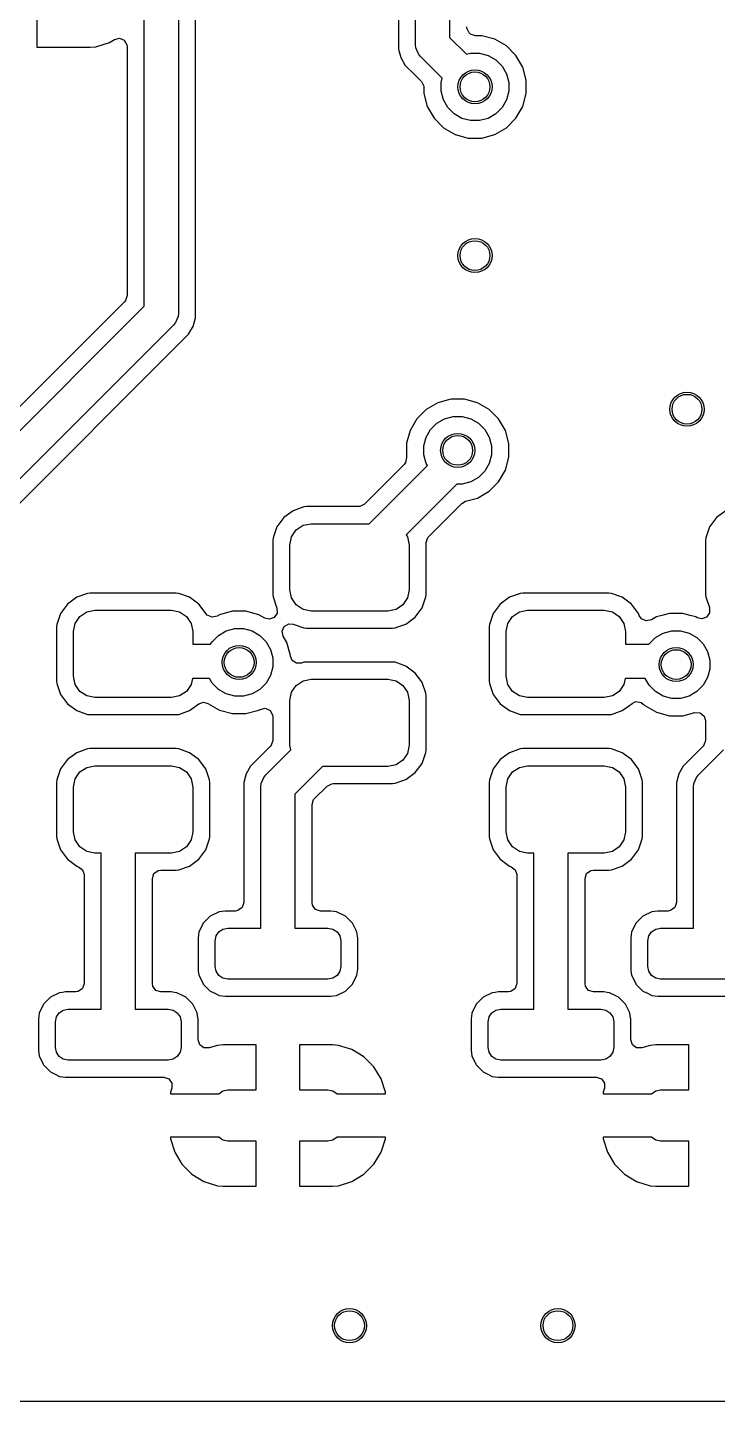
# Model space of a CAD drawing. Extents: x 3.9 to 7.48, y -4.89 to -2.91.
# Drawn here: x 5.69 to 6.009, y -4.887 to -4.252 of the extents above; entities that cross this region are included whole.
import ezdxf

# ---------------------------------------------------------------- set-up
doc = ezdxf.new("R2010")
doc.units = 0
doc.header["$MEASUREMENT"] = 0
doc.layers.add('BLACK', color=7, linetype='CONTINUOUS')

msp = doc.modelspace()

# ---------------------------------------------------------------- linework, layer by layer
at = {"layer": 'BLACK', "linetype": 'CONTINUOUS'}
for p, q in [((5.75955, -3.76272), (5.75955, -4.38412)), ((5.76744, -4.3862), (5.76744, -3.76064)), ((5.7438, -4.38086), (5.7438, -3.76598)), ((5.8692, -4.25992), (5.8692, -4.18998)), ((5.88495, -4.18998), (5.88495, -4.25666)), ((5.86131, -4.19957), (5.86131, -4.25784)), ((5.69412, -4.24033), (5.69412, -4.26119)), ((5.89289, -4.25238), (5.89284, -4.25177)), ((5.89399, -4.25453), (5.89289, -4.25238)), ((5.89419, -4.25473), (5.89399, -4.25453)), ((5.71876, -4.26119), (5.72146, -4.26095)), ((5.72146, -4.26095), (5.72766, -4.25901)), ((5.72146, -4.26095), (5.72146, -4.26095)), ((5.72766, -4.25901), (5.72999, -4.25761)), ((5.72766, -4.25901), (5.72766, -4.25901)), ((5.72999, -4.25761), (5.73234, -4.25706)), ((5.73234, -4.25706), (5.73456, -4.25799)), ((5.73456, -4.25799), (5.7358, -4.26006)), ((5.7358, -4.26006), (5.73591, -4.26094)), ((5.73591, -4.26094), (5.73591, -4.37598)), ((5.86131, -4.25784), (5.86131, -4.26199)), ((5.86935, -4.26145), (5.8692, -4.25992)), ((5.88495, -4.25666), (5.89271, -4.26442)), ((5.89466, -4.25513), (5.89419, -4.25473)), ((5.89552, -4.25541), (5.89466, -4.25513)), ((5.89634, -4.25583), (5.89552, -4.25541)), ((5.89665, -4.25578), (5.89634, -4.25583)), ((5.89695, -4.25587), (5.89665, -4.25578)), ((5.89979, -4.25587), (5.89695, -4.25587)), ((5.9058, -4.25749), (5.89979, -4.25587)), ((5.89979, -4.25587), (5.89979, -4.25587)), ((5.91119, -4.2606), (5.9058, -4.25749)), ((5.91559, -4.265), (5.91119, -4.2606)), ((5.69412, -4.26119), (5.69412, -4.26119)), ((5.69412, -4.26119), (5.71876, -4.26119)), ((5.71876, -4.26119), (5.71876, -4.26119)), ((5.86131, -4.26199), (5.8615, -4.26271)), ((5.8615, -4.26271), (5.86238, -4.266)), ((5.86238, -4.266), (5.86446, -4.2696)), ((5.87053, -4.26429), (5.86935, -4.26145)), ((5.87151, -4.26549), (5.87053, -4.26429)), ((5.88157, -4.27555), (5.87151, -4.26549)), ((5.89271, -4.26442), (5.89462, -4.2639)), ((5.89462, -4.2639), (5.89873, -4.2639)), ((5.89873, -4.2639), (5.9027, -4.26497)), ((5.9027, -4.26497), (5.90626, -4.26702)), ((5.90626, -4.26702), (5.90917, -4.26993)), ((5.91871, -4.27039), (5.91559, -4.265)), ((5.86446, -4.2696), (5.86446, -4.2696)), ((5.86446, -4.2696), (5.86856, -4.2737)), ((5.86856, -4.2737), (5.87189, -4.27703)), ((5.90917, -4.26993), (5.91122, -4.27349)), ((5.91122, -4.27349), (5.91229, -4.27746)), ((5.92032, -4.2764), (5.91871, -4.27039)), ((5.87189, -4.27703), (5.87299, -4.27918)), ((5.87299, -4.27918), (5.87303, -4.27979)), ((5.87303, -4.27979), (5.87303, -4.28263)), ((5.88106, -4.27746), (5.88157, -4.27555)), ((5.88106, -4.28157), (5.88106, -4.27746)), ((5.91229, -4.27746), (5.91229, -4.28157)), ((5.92032, -4.28263), (5.92032, -4.2764)), ((5.87303, -4.28263), (5.87464, -4.28864)), ((5.88213, -4.28554), (5.88106, -4.28157)), ((5.88418, -4.2891), (5.88213, -4.28554)), ((5.91122, -4.28554), (5.90917, -4.2891)), ((5.91229, -4.28157), (5.91122, -4.28554)), ((5.91871, -4.28864), (5.92032, -4.28263)), ((5.87464, -4.28864), (5.87776, -4.29403)), ((5.88709, -4.29201), (5.88418, -4.2891)), ((5.89065, -4.29407), (5.88709, -4.29201)), ((5.90626, -4.29201), (5.9027, -4.29407)), ((5.90917, -4.2891), (5.90626, -4.29201)), ((5.91559, -4.29403), (5.91871, -4.28864)), ((5.87776, -4.29403), (5.88216, -4.29843)), ((5.88216, -4.29843), (5.88755, -4.30155)), ((5.89462, -4.29513), (5.89065, -4.29407)), ((5.89873, -4.29513), (5.89462, -4.29513)), ((5.9027, -4.29407), (5.89873, -4.29513)), ((5.9058, -4.30155), (5.91119, -4.29843)), ((5.91119, -4.29843), (5.91559, -4.29403)), ((5.88755, -4.30155), (5.89356, -4.30316)), ((5.89356, -4.30316), (5.89356, -4.30316)), ((5.89356, -4.30316), (5.89979, -4.30316)), ((5.89979, -4.30316), (5.9058, -4.30155)), ((5.89979, -4.30316), (5.89979, -4.30316)), ((5.62297, -4.50169), (5.7438, -4.38086)), ((5.73477, -4.37873), (5.67049, -4.44301)), ((5.73516, -4.37827), (5.73477, -4.37873)), ((5.73591, -4.37598), (5.73516, -4.37827)), ((5.7594, -4.38566), (5.75822, -4.3885)), ((5.75955, -4.38412), (5.7594, -4.38566)), ((5.76637, -4.39021), (5.76744, -4.3862)), ((5.75724, -4.38969), (5.641, -4.50594)), ((5.65197, -4.50613), (5.76429, -4.3938)), ((5.75822, -4.3885), (5.75724, -4.38969)), ((5.76429, -4.3938), (5.76534, -4.39199)), ((5.76534, -4.39199), (5.76637, -4.39021)), ((5.87955, -4.42549), (5.87416, -4.4286)), ((5.88556, -4.42388), (5.87955, -4.42549)), ((5.89179, -4.42388), (5.88556, -4.42388)), ((5.8978, -4.42549), (5.89179, -4.42388)), ((5.90319, -4.4286), (5.8978, -4.42549)), ((5.87416, -4.4286), (5.86976, -4.433)), ((5.88265, -4.43297), (5.88662, -4.4319)), ((5.88662, -4.4319), (5.89073, -4.4319)), ((5.89073, -4.4319), (5.8947, -4.43297)), ((5.90759, -4.433), (5.90319, -4.4286)), ((5.86664, -4.43839), (5.86507, -4.44425)), ((5.86976, -4.433), (5.86664, -4.43839)), ((5.87413, -4.44149), (5.87618, -4.43793)), ((5.87618, -4.43793), (5.87909, -4.43502)), ((5.87909, -4.43502), (5.88265, -4.43297)), ((5.8947, -4.43297), (5.89826, -4.43502)), ((5.89826, -4.43502), (5.90117, -4.43793)), ((5.90117, -4.43793), (5.90322, -4.44149)), ((5.91071, -4.43839), (5.90759, -4.433)), ((5.91232, -4.4444), (5.91071, -4.43839)), ((5.86507, -4.44425), (5.86503, -4.4444)), ((5.86503, -4.4444), (5.86503, -4.45063)), ((5.87306, -4.44546), (5.87413, -4.44149)), ((5.90322, -4.44149), (5.90429, -4.44546)), ((5.91232, -4.45063), (5.91232, -4.4444)), ((5.86503, -4.45088), (5.86461, -4.45313)), ((5.86503, -4.45063), (5.86505, -4.45076)), ((5.86505, -4.45076), (5.86503, -4.45085)), ((5.86503, -4.45085), (5.86503, -4.45088)), ((5.86503, -4.45088), (5.86503, -4.45088)), ((5.87306, -4.44957), (5.87306, -4.44546)), ((5.87413, -4.45354), (5.87306, -4.44957)), ((5.90429, -4.44957), (5.90322, -4.45354)), ((5.90429, -4.44546), (5.90429, -4.44957)), ((5.91071, -4.45664), (5.91232, -4.45063)), ((5.86394, -4.45403), (5.84559, -4.47238)), ((5.84772, -4.48141), (5.87466, -4.45447)), ((5.86461, -4.45313), (5.86394, -4.45403)), ((5.87466, -4.45447), (5.87413, -4.45354)), ((5.90117, -4.4571), (5.89826, -4.46001)), ((5.90322, -4.45354), (5.90117, -4.4571)), ((5.90759, -4.46203), (5.91071, -4.45664)), ((5.88827, -4.46313), (5.86485, -4.48655)), ((5.89073, -4.46313), (5.88827, -4.46313)), ((5.8947, -4.46207), (5.89073, -4.46313)), ((5.89826, -4.46001), (5.8947, -4.46207)), ((5.90319, -4.46643), (5.90759, -4.46203)), ((5.89228, -4.47103), (5.8978, -4.46955)), ((5.8978, -4.46955), (5.90319, -4.46643)), ((5.81258, -4.4754), (5.80828, -4.47857)), ((5.81762, -4.47363), (5.81258, -4.4754)), ((5.81882, -4.47352), (5.81762, -4.47363)), ((5.81762, -4.47363), (5.81762, -4.47363)), ((5.84283, -4.47352), (5.81882, -4.47352)), ((5.84344, -4.47347), (5.84283, -4.47352)), ((5.84559, -4.47238), (5.84344, -4.47347)), ((5.87527, -4.4873), (5.89053, -4.47204)), ((5.89053, -4.47204), (5.89228, -4.47103)), ((6.01258, -4.4754), (6.00828, -4.47857)), ((5.8051, -4.48288), (5.80333, -4.48792)), ((5.80828, -4.47857), (5.8051, -4.48288)), ((5.80828, -4.47857), (5.80828, -4.47857)), ((5.814, -4.4843), (5.81719, -4.48216)), ((5.81719, -4.48216), (5.82096, -4.48141)), ((5.82096, -4.48141), (5.84772, -4.48141)), ((6.0051, -4.48288), (6.00333, -4.48792)), ((6.00828, -4.47857), (6.0051, -4.48288)), ((6.00828, -4.47857), (6.00828, -4.47857)), ((5.80333, -4.48792), (5.80322, -4.48912)), ((5.80322, -4.48912), (5.80322, -4.51406)), ((5.80333, -4.48792), (5.80333, -4.48792)), ((5.81112, -4.49126), (5.81187, -4.48749)), ((5.81187, -4.48749), (5.814, -4.4843)), ((5.86485, -4.48655), (5.86548, -4.48749)), ((5.86548, -4.48749), (5.86623, -4.49126)), ((5.87413, -4.49005), (5.87487, -4.48776)), ((5.87487, -4.48776), (5.87527, -4.4873)), ((6.00333, -4.48792), (6.00322, -4.48912)), ((6.00322, -4.48912), (6.00322, -4.51406)), ((6.00333, -4.48792), (6.00333, -4.48792)), ((5.81112, -4.51193), (5.81112, -4.49126)), ((5.86623, -4.49126), (5.86623, -4.51193)), ((5.87413, -4.51406), (5.87413, -4.49005)), ((5.71762, -4.51363), (5.71258, -4.5154)), ((5.71882, -4.51352), (5.71762, -4.51363)), ((5.71762, -4.51363), (5.71762, -4.51363)), ((5.75853, -4.51352), (5.71882, -4.51352)), ((5.71882, -4.51352), (5.71882, -4.51352)), ((5.75973, -4.51363), (5.75853, -4.51352)), ((5.75853, -4.51352), (5.75853, -4.51352)), ((5.76477, -4.5154), (5.75973, -4.51363)), ((5.75973, -4.51363), (5.75973, -4.51363)), ((5.80322, -4.51406), (5.80333, -4.51526)), ((5.81187, -4.51569), (5.81112, -4.51193)), ((5.86623, -4.51193), (5.86548, -4.51569)), ((5.87402, -4.51526), (5.87413, -4.51406)), ((5.87413, -4.51406), (5.87413, -4.51406)), ((5.91762, -4.51363), (5.91258, -4.5154)), ((5.91882, -4.51352), (5.91762, -4.51363)), ((5.91762, -4.51363), (5.91762, -4.51363)), ((5.95853, -4.51352), (5.91882, -4.51352)), ((5.91882, -4.51352), (5.91882, -4.51352)), ((5.95973, -4.51363), (5.95853, -4.51352)), ((5.95853, -4.51352), (5.95853, -4.51352)), ((5.96477, -4.5154), (5.95973, -4.51363)), ((5.95973, -4.51363), (5.95973, -4.51363)), ((6.00322, -4.51406), (6.00333, -4.51526)), ((5.70828, -4.51857), (5.7051, -4.52288)), ((5.71258, -4.5154), (5.70828, -4.51857)), ((5.70828, -4.51857), (5.70828, -4.51857)), ((5.76907, -4.51857), (5.76477, -4.5154)), ((5.77238, -4.52305), (5.76907, -4.51857)), ((5.76907, -4.51857), (5.76907, -4.51857)), ((5.76907, -4.51857), (5.76907, -4.51857)), ((5.76907, -4.51857), (5.76907, -4.51857)), ((5.76907, -4.51857), (5.76907, -4.51857)), ((5.80333, -4.51526), (5.80333, -4.51526)), ((5.80333, -4.51526), (5.80513, -4.52038)), ((5.80513, -4.52038), (5.80518, -4.52279)), ((5.814, -4.51889), (5.81187, -4.51569)), ((5.81719, -4.52102), (5.814, -4.51889)), ((5.82096, -4.52177), (5.81719, -4.52102)), ((5.86016, -4.52102), (5.85639, -4.52177)), ((5.86335, -4.51889), (5.86016, -4.52102)), ((5.86548, -4.51569), (5.86335, -4.51889)), ((5.86907, -4.52461), (5.87225, -4.52031)), ((5.87225, -4.52031), (5.87402, -4.51526)), ((5.90828, -4.51857), (5.9051, -4.52288)), ((5.91258, -4.5154), (5.90828, -4.51857)), ((5.90828, -4.51857), (5.90828, -4.51857)), ((5.96907, -4.51857), (5.96477, -4.5154)), ((5.97225, -4.52288), (5.96907, -4.51857)), ((5.96907, -4.51857), (5.96907, -4.51857)), ((5.96907, -4.51857), (5.96907, -4.51857)), ((5.96907, -4.51857), (5.96907, -4.51857)), ((5.96907, -4.51857), (5.96907, -4.51857)), ((6.00333, -4.51526), (6.00333, -4.51526)), ((6.00333, -4.51526), (6.00506, -4.52019)), ((6.00506, -4.52019), (6.00511, -4.5226)), ((5.7051, -4.52288), (5.70333, -4.52792)), ((5.71112, -4.53126), (5.71186, -4.52749)), ((5.71186, -4.52749), (5.714, -4.5243)), ((5.714, -4.5243), (5.71719, -4.52216)), ((5.71719, -4.52216), (5.72096, -4.52141)), ((5.72096, -4.52141), (5.75639, -4.52141)), ((5.75639, -4.52141), (5.76016, -4.52216)), ((5.76016, -4.52216), (5.76335, -4.5243)), ((5.76335, -4.5243), (5.76548, -4.52749)), ((5.76548, -4.52749), (5.76623, -4.53126)), ((5.77291, -4.52363), (5.77238, -4.52305)), ((5.77511, -4.52461), (5.77291, -4.52363)), ((5.77746, -4.52411), (5.77511, -4.52461)), ((5.77855, -4.52349), (5.77746, -4.52411)), ((5.78115, -4.52279), (5.77855, -4.52349)), ((5.78456, -4.52188), (5.78115, -4.52279)), ((5.79079, -4.52188), (5.78456, -4.52188)), ((5.7968, -4.52349), (5.79079, -4.52188)), ((5.7995, -4.52504), (5.7968, -4.52349)), ((5.80153, -4.52557), (5.7995, -4.52504)), ((5.80381, -4.52477), (5.80153, -4.52557)), ((5.80518, -4.52279), (5.80381, -4.52477)), ((5.80848, -4.52889), (5.81057, -4.52768)), ((5.81057, -4.52768), (5.81267, -4.52782)), ((5.85639, -4.52177), (5.82096, -4.52177)), ((5.86477, -4.52778), (5.86638, -4.5266)), ((5.86638, -4.5266), (5.86733, -4.52589)), ((5.86733, -4.52589), (5.86839, -4.52511)), ((5.86839, -4.52511), (5.86907, -4.52461)), ((5.9051, -4.52288), (5.90333, -4.52792)), ((5.91112, -4.53126), (5.91186, -4.52749)), ((5.91186, -4.52749), (5.914, -4.5243)), ((5.914, -4.5243), (5.91719, -4.52216)), ((5.91719, -4.52216), (5.92096, -4.52141)), ((5.92096, -4.52141), (5.95639, -4.52141)), ((5.95639, -4.52141), (5.96016, -4.52216)), ((5.96016, -4.52216), (5.96335, -4.5243)), ((5.96335, -4.5243), (5.96548, -4.52749)), ((5.96548, -4.52749), (5.96623, -4.53126)), ((5.97256, -4.52376), (5.97225, -4.52288)), ((5.97363, -4.52537), (5.97256, -4.52376)), ((5.97583, -4.52635), (5.97363, -4.52537)), ((5.97819, -4.52585), (5.97583, -4.52635)), ((5.98055, -4.52449), (5.97819, -4.52585)), ((5.98373, -4.52363), (5.98055, -4.52449)), ((5.98656, -4.52288), (5.98373, -4.52363)), ((5.99279, -4.52288), (5.98656, -4.52288)), ((5.9961, -4.52376), (5.99279, -4.52288)), ((5.9988, -4.52449), (5.9961, -4.52376)), ((5.99943, -4.52485), (5.9988, -4.52449)), ((6.00147, -4.52537), (5.99943, -4.52485)), ((6.00374, -4.52458), (6.00147, -4.52537)), ((6.00511, -4.5226), (6.00374, -4.52458)), ((5.70333, -4.52792), (5.70322, -4.52912)), ((5.70322, -4.52912), (5.70322, -4.55406)), ((5.70333, -4.52792), (5.70333, -4.52792)), ((5.71112, -4.55193), (5.71112, -4.53126)), ((5.76623, -4.53126), (5.76623, -4.53716)), ((5.77518, -4.53593), (5.77809, -4.53302)), ((5.77809, -4.53302), (5.78165, -4.53097)), ((5.78165, -4.53097), (5.78562, -4.5299)), ((5.78562, -4.5299), (5.78973, -4.5299)), ((5.78973, -4.5299), (5.7937, -4.53097)), ((5.7937, -4.53097), (5.79726, -4.53302)), ((5.79726, -4.53302), (5.80017, -4.53593)), ((5.8075, -4.53109), (5.80848, -4.52889)), ((5.808, -4.53344), (5.8075, -4.53109)), ((5.80971, -4.53639), (5.808, -4.53344)), ((5.81267, -4.52782), (5.81762, -4.52955)), ((5.81762, -4.52955), (5.81882, -4.52966)), ((5.81882, -4.52966), (5.81882, -4.52966)), ((5.81882, -4.52966), (5.81882, -4.52966)), ((5.81882, -4.52966), (5.85853, -4.52966)), ((5.85853, -4.52966), (5.85973, -4.52955)), ((5.85853, -4.52966), (5.85853, -4.52966)), ((5.85973, -4.52955), (5.86095, -4.52912)), ((5.86095, -4.52912), (5.86477, -4.52778)), ((5.90333, -4.52792), (5.90322, -4.52912)), ((5.90322, -4.52912), (5.90322, -4.55406)), ((5.90333, -4.52792), (5.90333, -4.52792)), ((5.91112, -4.55193), (5.91112, -4.53126)), ((5.96623, -4.53126), (5.96623, -4.53716)), ((5.97718, -4.53693), (5.98009, -4.53402)), ((5.98009, -4.53402), (5.98365, -4.53197)), ((5.98365, -4.53197), (5.98762, -4.5309)), ((5.98762, -4.5309), (5.99173, -4.5309)), ((5.99173, -4.5309), (5.9957, -4.53197)), ((5.9957, -4.53197), (5.99926, -4.53402)), ((5.99926, -4.53402), (6.00217, -4.53693)), ((5.76623, -4.53716), (5.77447, -4.53716)), ((5.77447, -4.53716), (5.77518, -4.53593)), ((5.80017, -4.53593), (5.80222, -4.53949)), ((5.80222, -4.53949), (5.80329, -4.54346)), ((5.81132, -4.5424), (5.80971, -4.53639)), ((5.96623, -4.53716), (5.97705, -4.53716)), ((5.97705, -4.53716), (5.97718, -4.53693)), ((6.00217, -4.53693), (6.00422, -4.54049)), ((5.80329, -4.54346), (5.80329, -4.54757)), ((5.81135, -4.54266), (5.81132, -4.5424)), ((5.81132, -4.5424), (5.81132, -4.5424)), ((5.81144, -4.54265), (5.81135, -4.54266)), ((5.81211, -4.54456), (5.81144, -4.54265)), ((5.81409, -4.54593), (5.81211, -4.54456)), ((5.8165, -4.54588), (5.81409, -4.54593)), ((5.81762, -4.54548), (5.8165, -4.54588)), ((5.81882, -4.54537), (5.81762, -4.54548)), ((5.81762, -4.54548), (5.81762, -4.54548)), ((5.85853, -4.54537), (5.81882, -4.54537)), ((5.81882, -4.54537), (5.81882, -4.54537)), ((5.85973, -4.54548), (5.85853, -4.54537)), ((5.85853, -4.54537), (5.85853, -4.54537)), ((5.86477, -4.54725), (5.85973, -4.54548)), ((5.85973, -4.54548), (5.85973, -4.54548)), ((6.00422, -4.54049), (6.00529, -4.54446)), ((6.00529, -4.54446), (6.00529, -4.54857)), ((5.71186, -4.55569), (5.71112, -4.55193)), ((5.76604, -4.55291), (5.76548, -4.55569)), ((5.77391, -4.55291), (5.76604, -4.55291)), ((5.77518, -4.5551), (5.77391, -4.55291)), ((5.80222, -4.55154), (5.80017, -4.5551)), ((5.80329, -4.54757), (5.80222, -4.55154)), ((5.86907, -4.55042), (5.86477, -4.54725)), ((5.87206, -4.55447), (5.86907, -4.55042)), ((5.86907, -4.55042), (5.86907, -4.55042)), ((5.86907, -4.55042), (5.86907, -4.55042)), ((5.86907, -4.55042), (5.86907, -4.55042)), ((5.86907, -4.55042), (5.86907, -4.55042)), ((5.91186, -4.55569), (5.91112, -4.55193)), ((5.96604, -4.55291), (5.96548, -4.55569)), ((5.97534, -4.55291), (5.96604, -4.55291)), ((5.97718, -4.5561), (5.97534, -4.55291)), ((6.00422, -4.55254), (6.00217, -4.5561)), ((6.00529, -4.54857), (6.00422, -4.55254)), ((5.70322, -4.55406), (5.70333, -4.55526)), ((5.70333, -4.55526), (5.70333, -4.55526)), ((5.70333, -4.55526), (5.7051, -4.56031)), ((5.714, -4.55889), (5.71186, -4.55569)), ((5.71719, -4.56102), (5.714, -4.55889)), ((5.76335, -4.55889), (5.76016, -4.56102)), ((5.76548, -4.55569), (5.76335, -4.55889)), ((5.77809, -4.55801), (5.77518, -4.5551)), ((5.78165, -4.56007), (5.77809, -4.55801)), ((5.79726, -4.55801), (5.7937, -4.56007)), ((5.80017, -4.5551), (5.79726, -4.55801)), ((5.81112, -4.56311), (5.81187, -4.55934)), ((5.81187, -4.55934), (5.814, -4.55615)), ((5.814, -4.55615), (5.81719, -4.55401)), ((5.81719, -4.55401), (5.82096, -4.55326)), ((5.82096, -4.55326), (5.85639, -4.55326)), ((5.85639, -4.55326), (5.86016, -4.55401)), ((5.86016, -4.55401), (5.86335, -4.55615)), ((5.86335, -4.55615), (5.86548, -4.55934)), ((5.86548, -4.55934), (5.86623, -4.56311)), ((5.87225, -4.55473), (5.87206, -4.55447)), ((5.87402, -4.55977), (5.87225, -4.55473)), ((5.90322, -4.55406), (5.90333, -4.55526)), ((5.90333, -4.55526), (5.90333, -4.55526)), ((5.90333, -4.55526), (5.9051, -4.56031)), ((5.914, -4.55889), (5.91186, -4.55569)), ((5.91719, -4.56102), (5.914, -4.55889)), ((5.96335, -4.55889), (5.96016, -4.56102)), ((5.96548, -4.55569), (5.96335, -4.55889)), ((5.98009, -4.55901), (5.97718, -4.5561)), ((5.98365, -4.56107), (5.98009, -4.55901)), ((5.99926, -4.55901), (5.9957, -4.56107)), ((6.00217, -4.5561), (5.99926, -4.55901)), ((5.7051, -4.56031), (5.70828, -4.56461)), ((5.70828, -4.56461), (5.70828, -4.56461)), ((5.70828, -4.56461), (5.70828, -4.56461)), ((5.70828, -4.56461), (5.70828, -4.56461)), ((5.70828, -4.56461), (5.70828, -4.56461)), ((5.70828, -4.56461), (5.71258, -4.56778)), ((5.72096, -4.56177), (5.71719, -4.56102)), ((5.75639, -4.56177), (5.72096, -4.56177)), ((5.76016, -4.56102), (5.75639, -4.56177)), ((5.76477, -4.56778), (5.76895, -4.5647)), ((5.76895, -4.5647), (5.77123, -4.56394)), ((5.77123, -4.56394), (5.77321, -4.56446)), ((5.77321, -4.56446), (5.77855, -4.56755)), ((5.78562, -4.56113), (5.78165, -4.56007)), ((5.78973, -4.56113), (5.78562, -4.56113)), ((5.7937, -4.56007), (5.78973, -4.56113)), ((5.81112, -4.58378), (5.81112, -4.56311)), ((5.86623, -4.56311), (5.86623, -4.58378)), ((5.87413, -4.56097), (5.87402, -4.55977)), ((5.87413, -4.58591), (5.87413, -4.56097)), ((5.87413, -4.56097), (5.87413, -4.56097)), ((5.9051, -4.56031), (5.90828, -4.56461)), ((5.90828, -4.56461), (5.90828, -4.56461)), ((5.90828, -4.56461), (5.90828, -4.56461)), ((5.90828, -4.56461), (5.90828, -4.56461)), ((5.90828, -4.56461), (5.90828, -4.56461)), ((5.90828, -4.56461), (5.91258, -4.56778)), ((5.92096, -4.56177), (5.91719, -4.56102)), ((5.95639, -4.56177), (5.92096, -4.56177)), ((5.96016, -4.56102), (5.95639, -4.56177)), ((5.96477, -4.56778), (5.96762, -4.56568)), ((5.96762, -4.56568), (5.96931, -4.56444)), ((5.96931, -4.56444), (5.96937, -4.56452)), ((5.96937, -4.56452), (5.97109, -4.56364)), ((5.97109, -4.56364), (5.97347, -4.56402)), ((5.97347, -4.56402), (5.97446, -4.56474)), ((5.97446, -4.56474), (5.97488, -4.56515)), ((5.97488, -4.56515), (5.97516, -4.56543)), ((5.97516, -4.56543), (5.98055, -4.56855)), ((5.98762, -4.56213), (5.98365, -4.56107)), ((5.99173, -4.56213), (5.98762, -4.56213)), ((5.9957, -4.56107), (5.99173, -4.56213)), ((5.71258, -4.56778), (5.71258, -4.56778)), ((5.71258, -4.56778), (5.71258, -4.56778)), ((5.71258, -4.56778), (5.71762, -4.56955)), ((5.71762, -4.56955), (5.71882, -4.56966)), ((5.71882, -4.56966), (5.71882, -4.56966)), ((5.71882, -4.56966), (5.71882, -4.56966)), ((5.71882, -4.56966), (5.75853, -4.56966)), ((5.75853, -4.56966), (5.75973, -4.56955)), ((5.75853, -4.56966), (5.75853, -4.56966)), ((5.75973, -4.56955), (5.76477, -4.56778)), ((5.77855, -4.56755), (5.78456, -4.56916)), ((5.78456, -4.56916), (5.78456, -4.56916)), ((5.78456, -4.56916), (5.79079, -4.56916)), ((5.79079, -4.56916), (5.7968, -4.56755)), ((5.79079, -4.56916), (5.79079, -4.56916)), ((5.7968, -4.56755), (5.79738, -4.56722)), ((5.79738, -4.56722), (5.79973, -4.56671)), ((5.79973, -4.56671), (5.80193, -4.56769)), ((5.80193, -4.56769), (5.80314, -4.56978)), ((5.80314, -4.56978), (5.80322, -4.57059)), ((5.80322, -4.57059), (5.80322, -4.58154)), ((5.91258, -4.56778), (5.91258, -4.56778)), ((5.91258, -4.56778), (5.91258, -4.56778)), ((5.91258, -4.56778), (5.91762, -4.56955)), ((5.91762, -4.56955), (5.91882, -4.56966)), ((5.91882, -4.56966), (5.91882, -4.56966)), ((5.91882, -4.56966), (5.91882, -4.56966)), ((5.91882, -4.56966), (5.95853, -4.56966)), ((5.95853, -4.56966), (5.95973, -4.56955)), ((5.95853, -4.56966), (5.95853, -4.56966)), ((5.95973, -4.56955), (5.96477, -4.56778)), ((5.98055, -4.56855), (5.98656, -4.57016)), ((5.98656, -4.57016), (5.98656, -4.57016)), ((5.98656, -4.57016), (5.99279, -4.57016)), ((5.99279, -4.57016), (5.99832, -4.56868)), ((5.99279, -4.57016), (5.99279, -4.57016)), ((5.99832, -4.56868), (6.00072, -4.5688)), ((6.00072, -4.5688), (6.00259, -4.57032)), ((6.00259, -4.57032), (6.00322, -4.57244)), ((6.00322, -4.57244), (6.00322, -4.58154)), ((5.80208, -4.58429), (5.79297, -4.59341)), ((5.80248, -4.58383), (5.80208, -4.58429)), ((5.80322, -4.58154), (5.80248, -4.58383)), ((5.81155, -4.58598), (5.81112, -4.58378)), ((5.86623, -4.58378), (5.86548, -4.58754)), ((6.00208, -4.58429), (5.99297, -4.59341)), ((6.00248, -4.58383), (6.00208, -4.58429)), ((6.00322, -4.58154), (6.00248, -4.58383)), ((5.70828, -4.59042), (5.7051, -4.59473)), ((5.71258, -4.58725), (5.70828, -4.59042)), ((5.70828, -4.59042), (5.70828, -4.59042)), ((5.71762, -4.58548), (5.71258, -4.58725)), ((5.71882, -4.58537), (5.71762, -4.58548)), ((5.71762, -4.58548), (5.71762, -4.58548)), ((5.75853, -4.58537), (5.71882, -4.58537)), ((5.71882, -4.58537), (5.71882, -4.58537)), ((5.75973, -4.58548), (5.75853, -4.58537)), ((5.75853, -4.58537), (5.75853, -4.58537)), ((5.76477, -4.58725), (5.75973, -4.58548)), ((5.75973, -4.58548), (5.75973, -4.58548)), ((5.76907, -4.59042), (5.76477, -4.58725)), ((5.77163, -4.59389), (5.76907, -4.59042)), ((5.76907, -4.59042), (5.76907, -4.59042)), ((5.76907, -4.59042), (5.76907, -4.59042)), ((5.76907, -4.59042), (5.76907, -4.59042)), ((5.76907, -4.59042), (5.76907, -4.59042)), ((5.80002, -4.59752), (5.81155, -4.58598)), ((5.86335, -4.59074), (5.86016, -4.59287)), ((5.86548, -4.58754), (5.86335, -4.59074)), ((5.87225, -4.59216), (5.87402, -4.58711)), ((5.87402, -4.58711), (5.87413, -4.58591)), ((5.87413, -4.58591), (5.87413, -4.58591)), ((5.90828, -4.59042), (5.9051, -4.59473)), ((5.91258, -4.58725), (5.90828, -4.59042)), ((5.90828, -4.59042), (5.90828, -4.59042)), ((5.91762, -4.58548), (5.91258, -4.58725)), ((5.91882, -4.58537), (5.91762, -4.58548)), ((5.91762, -4.58548), (5.91762, -4.58548)), ((5.95853, -4.58537), (5.91882, -4.58537)), ((5.91882, -4.58537), (5.91882, -4.58537)), ((5.95973, -4.58548), (5.95853, -4.58537)), ((5.95853, -4.58537), (5.95853, -4.58537)), ((5.96477, -4.58725), (5.95973, -4.58548)), ((5.95973, -4.58548), (5.95973, -4.58548)), ((5.96907, -4.59042), (5.96477, -4.58725)), ((5.97163, -4.59389), (5.96907, -4.59042)), ((5.96907, -4.59042), (5.96907, -4.59042)), ((5.96907, -4.59042), (5.96907, -4.59042)), ((5.96907, -4.59042), (5.96907, -4.59042)), ((5.96907, -4.59042), (5.96907, -4.59042)), ((6.00002, -4.59752), (6.01155, -4.58598)), ((5.7051, -4.59473), (5.70333, -4.59977)), ((5.71186, -4.59934), (5.714, -4.59615)), ((5.714, -4.59615), (5.71719, -4.59401)), ((5.71719, -4.59401), (5.72096, -4.59326)), ((5.72096, -4.59326), (5.75639, -4.59326)), ((5.75639, -4.59326), (5.76016, -4.59401)), ((5.76016, -4.59401), (5.76335, -4.59615)), ((5.76335, -4.59615), (5.76548, -4.59934)), ((5.77225, -4.59473), (5.77163, -4.59389)), ((5.77402, -4.59977), (5.77225, -4.59473)), ((5.79089, -4.597), (5.79045, -4.59863)), ((5.79297, -4.59341), (5.79089, -4.597)), ((5.79089, -4.597), (5.79089, -4.597)), ((5.79297, -4.59341), (5.79297, -4.59341)), ((5.79904, -4.59871), (5.80002, -4.59752)), ((5.82619, -4.59362), (5.81346, -4.60635)), ((5.85639, -4.59362), (5.82619, -4.59362)), ((5.86016, -4.59287), (5.85639, -4.59362)), ((5.86477, -4.59963), (5.86907, -4.59646)), ((5.86907, -4.59646), (5.87225, -4.59216)), ((5.9051, -4.59473), (5.90333, -4.59977)), ((5.91186, -4.59934), (5.914, -4.59615)), ((5.914, -4.59615), (5.91719, -4.59401)), ((5.91719, -4.59401), (5.92096, -4.59326)), ((5.92096, -4.59326), (5.95639, -4.59326)), ((5.95639, -4.59326), (5.96016, -4.59401)), ((5.96016, -4.59401), (5.96335, -4.59615)), ((5.96335, -4.59615), (5.96548, -4.59934)), ((5.97225, -4.59473), (5.97163, -4.59389)), ((5.97402, -4.59977), (5.97225, -4.59473)), ((5.99089, -4.597), (5.99045, -4.59863)), ((5.99297, -4.59341), (5.99089, -4.597)), ((5.99089, -4.597), (5.99089, -4.597)), ((5.99297, -4.59341), (5.99297, -4.59341)), ((5.99904, -4.59871), (6.00002, -4.59752)), ((5.70333, -4.59977), (5.70322, -4.60097)), ((5.70322, -4.60097), (5.70322, -4.62591)), ((5.70333, -4.59977), (5.70333, -4.59977)), ((5.71112, -4.60311), (5.71186, -4.59934)), ((5.71112, -4.62378), (5.71112, -4.60311)), ((5.76548, -4.59934), (5.76623, -4.60311)), ((5.76623, -4.60311), (5.76623, -4.62378)), ((5.77413, -4.60097), (5.77402, -4.59977)), ((5.77402, -4.59977), (5.77402, -4.59977)), ((5.77413, -4.62591), (5.77413, -4.60097)), ((5.77413, -4.60097), (5.77413, -4.60097)), ((5.79045, -4.59863), (5.78982, -4.60101)), ((5.78982, -4.60101), (5.78982, -4.65651)), ((5.79045, -4.59863), (5.79045, -4.59863)), ((5.79771, -4.60309), (5.79786, -4.60155)), ((5.79771, -4.6683), (5.79771, -4.60309)), ((5.79786, -4.60155), (5.79904, -4.59871)), ((5.82249, -4.60848), (5.82832, -4.60265)), ((5.82832, -4.60265), (5.83046, -4.60156)), ((5.83046, -4.60156), (5.83107, -4.60151)), ((5.83107, -4.60151), (5.85853, -4.60151)), ((5.85853, -4.60151), (5.85973, -4.6014)), ((5.85853, -4.60151), (5.85853, -4.60151)), ((5.85973, -4.6014), (5.86477, -4.59963)), ((5.90333, -4.59977), (5.90322, -4.60097)), ((5.90322, -4.60097), (5.90322, -4.62591)), ((5.90333, -4.59977), (5.90333, -4.59977)), ((5.91112, -4.60311), (5.91186, -4.59934)), ((5.91112, -4.62378), (5.91112, -4.60311)), ((5.96548, -4.59934), (5.96623, -4.60311)), ((5.96623, -4.60311), (5.96623, -4.62378)), ((5.97413, -4.60097), (5.97402, -4.59977)), ((5.97402, -4.59977), (5.97402, -4.59977)), ((5.97413, -4.62591), (5.97413, -4.60097)), ((5.97413, -4.60097), (5.97413, -4.60097)), ((5.99045, -4.59863), (5.98982, -4.60101)), ((5.98982, -4.60101), (5.98982, -4.65651)), ((5.99045, -4.59863), (5.99045, -4.59863)), ((5.99771, -4.60309), (5.99786, -4.60155)), ((5.99771, -4.6683), (5.99771, -4.60309)), ((5.99786, -4.60155), (5.99904, -4.59871)), ((5.81346, -4.60635), (5.81346, -4.6683)), ((5.82135, -4.61123), (5.8221, -4.60894)), ((5.8221, -4.60894), (5.82249, -4.60848)), ((5.82135, -4.65651), (5.82135, -4.61123)), ((5.70322, -4.62591), (5.70333, -4.62711)), ((5.70333, -4.62711), (5.70333, -4.62711)), ((5.70333, -4.62711), (5.7051, -4.63216)), ((5.71186, -4.62754), (5.71112, -4.62378)), ((5.714, -4.63074), (5.71186, -4.62754)), ((5.76548, -4.62754), (5.76335, -4.63074)), ((5.76623, -4.62378), (5.76548, -4.62754)), ((5.77225, -4.63216), (5.77402, -4.62711)), ((5.77402, -4.62711), (5.77413, -4.62591)), ((5.77413, -4.62591), (5.77413, -4.62591)), ((5.90322, -4.62591), (5.90333, -4.62711)), ((5.90333, -4.62711), (5.90333, -4.62711)), ((5.90333, -4.62711), (5.9051, -4.63216)), ((5.91186, -4.62754), (5.91112, -4.62378)), ((5.914, -4.63074), (5.91186, -4.62754)), ((5.96548, -4.62754), (5.96335, -4.63074)), ((5.96623, -4.62378), (5.96548, -4.62754)), ((5.97225, -4.63216), (5.97402, -4.62711)), ((5.97402, -4.62711), (5.97413, -4.62591)), ((5.97413, -4.62591), (5.97413, -4.62591)), ((5.7051, -4.63216), (5.70828, -4.63646)), ((5.71719, -4.63287), (5.714, -4.63074)), ((5.72096, -4.63362), (5.71719, -4.63287)), ((5.72389, -4.63362), (5.72096, -4.63362)), ((5.72389, -4.70571), (5.72389, -4.63362)), ((5.75639, -4.63362), (5.73964, -4.63362)), ((5.73964, -4.63362), (5.73964, -4.70571)), ((5.76016, -4.63287), (5.75639, -4.63362)), ((5.76335, -4.63074), (5.76016, -4.63287)), ((5.76907, -4.63646), (5.77225, -4.63216)), ((5.9051, -4.63216), (5.90828, -4.63646)), ((5.91719, -4.63287), (5.914, -4.63074)), ((5.92096, -4.63362), (5.91719, -4.63287)), ((5.92389, -4.63362), (5.92096, -4.63362)), ((5.92389, -4.70571), (5.92389, -4.63362)), ((5.95639, -4.63362), (5.93964, -4.63362)), ((5.93964, -4.63362), (5.93964, -4.70571)), ((5.96016, -4.63287), (5.95639, -4.63362)), ((5.96335, -4.63074), (5.96016, -4.63287)), ((5.96907, -4.63646), (5.97225, -4.63216)), ((5.70828, -4.63646), (5.70828, -4.63646)), ((5.70828, -4.63646), (5.70828, -4.63646)), ((5.70828, -4.63646), (5.70828, -4.63646)), ((5.70828, -4.63646), (5.70828, -4.63646)), ((5.70828, -4.63646), (5.71258, -4.63963)), ((5.71258, -4.63963), (5.71258, -4.63963)), ((5.71258, -4.63963), (5.71258, -4.63963)), ((5.71258, -4.63963), (5.71339, -4.63992)), ((5.71339, -4.63992), (5.7153, -4.64138)), ((5.7153, -4.64138), (5.716, -4.6436)), ((5.74828, -4.64312), (5.75023, -4.6417)), ((5.75023, -4.6417), (5.75143, -4.64151)), ((5.75143, -4.64151), (5.75853, -4.64151)), ((5.75853, -4.64151), (5.75973, -4.6414)), ((5.75853, -4.64151), (5.75853, -4.64151)), ((5.75973, -4.6414), (5.76477, -4.63963)), ((5.76477, -4.63963), (5.76907, -4.63646)), ((5.90828, -4.63646), (5.90828, -4.63646)), ((5.90828, -4.63646), (5.90828, -4.63646)), ((5.90828, -4.63646), (5.90828, -4.63646)), ((5.90828, -4.63646), (5.90828, -4.63646)), ((5.90828, -4.63646), (5.91258, -4.63963)), ((5.91258, -4.63963), (5.91258, -4.63963)), ((5.91258, -4.63963), (5.91258, -4.63963)), ((5.91258, -4.63963), (5.91339, -4.63992)), ((5.91339, -4.63992), (5.9153, -4.64138)), ((5.9153, -4.64138), (5.916, -4.6436)), ((5.94828, -4.64312), (5.95023, -4.6417)), ((5.95023, -4.6417), (5.95143, -4.64151)), ((5.95143, -4.64151), (5.95853, -4.64151)), ((5.95853, -4.64151), (5.95973, -4.6414)), ((5.95853, -4.64151), (5.95853, -4.64151)), ((5.95973, -4.6414), (5.96477, -4.63963)), ((5.96477, -4.63963), (5.96907, -4.63646)), ((5.716, -4.6436), (5.716, -4.69391)), ((5.74753, -4.64541), (5.74828, -4.64312)), ((5.74753, -4.69391), (5.74753, -4.64541)), ((5.916, -4.6436), (5.916, -4.69391)), ((5.94753, -4.64541), (5.94828, -4.64312)), ((5.94753, -4.69391), (5.94753, -4.64541)), ((5.77846, -4.6608), (5.77433, -4.66282)), ((5.7798, -4.66061), (5.77846, -4.6608)), ((5.78114, -4.66041), (5.7798, -4.66061)), ((5.78592, -4.66041), (5.78114, -4.66041)), ((5.78712, -4.66022), (5.78592, -4.66041)), ((5.78907, -4.6588), (5.78712, -4.66022)), ((5.78982, -4.65651), (5.78907, -4.6588)), ((5.82154, -4.65772), (5.82135, -4.65651)), ((5.82296, -4.65967), (5.82154, -4.65772)), ((5.82525, -4.66041), (5.82296, -4.65967)), ((5.83002, -4.66041), (5.82525, -4.66041)), ((5.83163, -4.66064), (5.83002, -4.66041)), ((5.83002, -4.66041), (5.83002, -4.66041)), ((5.83271, -4.6608), (5.83163, -4.66064)), ((5.83684, -4.66282), (5.83271, -4.6608)), ((5.97846, -4.6608), (5.97433, -4.66282)), ((5.9798, -4.66061), (5.97846, -4.6608)), ((5.98114, -4.66041), (5.9798, -4.66061)), ((5.98592, -4.66041), (5.98114, -4.66041)), ((5.98712, -4.66022), (5.98592, -4.66041)), ((5.98907, -4.6588), (5.98712, -4.66022)), ((5.98982, -4.65651), (5.98907, -4.6588)), ((5.77107, -4.66608), (5.76905, -4.67022)), ((5.77433, -4.66282), (5.77107, -4.66608)), ((5.8401, -4.66608), (5.83684, -4.66282)), ((5.83684, -4.66282), (5.83684, -4.66282)), ((5.84174, -4.66943), (5.8401, -4.66608)), ((5.8401, -4.66608), (5.8401, -4.66608)), ((5.97107, -4.66608), (5.96905, -4.67022)), ((5.97433, -4.66282), (5.97107, -4.66608)), ((5.76887, -4.67143), (5.76866, -4.6729)), ((5.76866, -4.6729), (5.76866, -4.68733)), ((5.76905, -4.67022), (5.76887, -4.67143)), ((5.77655, -4.67421), (5.777, -4.67195)), ((5.777, -4.67195), (5.77828, -4.67003)), ((5.77828, -4.67003), (5.78019, -4.66875)), ((5.78019, -4.66875), (5.78245, -4.6683)), ((5.78245, -4.6683), (5.79771, -4.6683)), ((5.81346, -4.6683), (5.82871, -4.6683)), ((5.82871, -4.6683), (5.83097, -4.66875)), ((5.83097, -4.66875), (5.83289, -4.67003)), ((5.83289, -4.67003), (5.83417, -4.67195)), ((5.83417, -4.67195), (5.83462, -4.67421)), ((5.84212, -4.67022), (5.84174, -4.66943)), ((5.84251, -4.6729), (5.84212, -4.67022)), ((5.84251, -4.68733), (5.84251, -4.6729)), ((5.96887, -4.67143), (5.96866, -4.6729)), ((5.96866, -4.6729), (5.96866, -4.68733)), ((5.96905, -4.67022), (5.96887, -4.67143)), ((5.97655, -4.67421), (5.977, -4.67195)), ((5.977, -4.67195), (5.97828, -4.67003)), ((5.97828, -4.67003), (5.98019, -4.66875)), ((5.98019, -4.66875), (5.98245, -4.6683)), ((5.98245, -4.6683), (5.99771, -4.6683)), ((5.77655, -4.68602), (5.77655, -4.67421)), ((5.83462, -4.67421), (5.83462, -4.68602)), ((5.97655, -4.68602), (5.97655, -4.67421)), ((5.777, -4.68828), (5.77655, -4.68602)), ((5.83462, -4.68602), (5.83417, -4.68828)), ((5.977, -4.68828), (5.97655, -4.68602)), ((5.76866, -4.68733), (5.76876, -4.68803)), ((5.76876, -4.68803), (5.76905, -4.69001)), ((5.76905, -4.69001), (5.77095, -4.69391)), ((5.77828, -4.6902), (5.777, -4.68828)), ((5.78019, -4.69148), (5.77828, -4.6902)), ((5.78245, -4.69193), (5.78019, -4.69148)), ((5.82871, -4.69193), (5.78245, -4.69193)), ((5.83097, -4.69148), (5.82871, -4.69193)), ((5.83289, -4.6902), (5.83097, -4.69148)), ((5.83417, -4.68828), (5.83289, -4.6902)), ((5.8401, -4.69415), (5.84212, -4.69001)), ((5.84212, -4.69001), (5.84251, -4.68733)), ((5.96866, -4.68733), (5.96876, -4.68803)), ((5.96876, -4.68803), (5.96905, -4.69001)), ((5.96905, -4.69001), (5.97095, -4.69391)), ((5.97828, -4.6902), (5.977, -4.68828)), ((5.98019, -4.69148), (5.97828, -4.6902)), ((5.98245, -4.69193), (5.98019, -4.69148)), ((6.02871, -4.69193), (5.98245, -4.69193)), ((5.70464, -4.6982), (5.70051, -4.70023)), ((5.70598, -4.69801), (5.70464, -4.6982)), ((5.70733, -4.69781), (5.70598, -4.69801)), ((5.7121, -4.69781), (5.70733, -4.69781)), ((5.7133, -4.69762), (5.7121, -4.69781)), ((5.71525, -4.69621), (5.7133, -4.69762)), ((5.716, -4.69391), (5.71525, -4.69621)), ((5.74772, -4.69512), (5.74753, -4.69391)), ((5.74914, -4.69707), (5.74772, -4.69512)), ((5.75143, -4.69781), (5.74914, -4.69707)), ((5.7562, -4.69781), (5.75143, -4.69781)), ((5.75781, -4.69805), (5.7562, -4.69781)), ((5.7562, -4.69781), (5.7562, -4.69781)), ((5.75889, -4.6982), (5.75781, -4.69805)), ((5.7614, -4.69943), (5.75889, -4.6982)), ((5.77095, -4.69391), (5.77107, -4.69415)), ((5.77107, -4.69415), (5.77433, -4.69741)), ((5.77433, -4.69741), (5.77639, -4.69842)), ((5.77639, -4.69842), (5.77846, -4.69943)), ((5.83271, -4.69943), (5.83684, -4.69741)), ((5.83684, -4.69741), (5.8401, -4.69415)), ((5.90464, -4.6982), (5.90051, -4.70023)), ((5.90598, -4.69801), (5.90464, -4.6982)), ((5.90733, -4.69781), (5.90598, -4.69801)), ((5.9121, -4.69781), (5.90733, -4.69781)), ((5.9133, -4.69762), (5.9121, -4.69781)), ((5.91525, -4.69621), (5.9133, -4.69762)), ((5.916, -4.69391), (5.91525, -4.69621)), ((5.94772, -4.69512), (5.94753, -4.69391)), ((5.94914, -4.69707), (5.94772, -4.69512)), ((5.95143, -4.69781), (5.94914, -4.69707)), ((5.9562, -4.69781), (5.95143, -4.69781)), ((5.95781, -4.69805), (5.9562, -4.69781)), ((5.9562, -4.69781), (5.9562, -4.69781)), ((5.95889, -4.6982), (5.95781, -4.69805)), ((5.9614, -4.69943), (5.95889, -4.6982)), ((5.97095, -4.69391), (5.97107, -4.69415)), ((5.97107, -4.69415), (5.97433, -4.69741)), ((5.97433, -4.69741), (5.97639, -4.69842)), ((5.97639, -4.69842), (5.97846, -4.69943)), ((5.69725, -4.70348), (5.69523, -4.70762)), ((5.70051, -4.70023), (5.69725, -4.70348)), ((5.76302, -4.70023), (5.7614, -4.69943)), ((5.76628, -4.70348), (5.76302, -4.70023)), ((5.76804, -4.70709), (5.76628, -4.70348)), ((5.76628, -4.70348), (5.76628, -4.70348)), ((5.77846, -4.69943), (5.77846, -4.69943)), ((5.77846, -4.69943), (5.77846, -4.69943)), ((5.77846, -4.69943), (5.78114, -4.69982)), ((5.78114, -4.69982), (5.78115, -4.69982)), ((5.78115, -4.69982), (5.83002, -4.69982)), ((5.83002, -4.69982), (5.83271, -4.69943)), ((5.83002, -4.69982), (5.83002, -4.69982)), ((5.89725, -4.70348), (5.89523, -4.70762)), ((5.90051, -4.70023), (5.89725, -4.70348)), ((5.96302, -4.70023), (5.9614, -4.69943)), ((5.96628, -4.70348), (5.96302, -4.70023)), ((5.96804, -4.70709), (5.96628, -4.70348)), ((5.96628, -4.70348), (5.96628, -4.70348)), ((5.97846, -4.69943), (5.97846, -4.69943)), ((5.97846, -4.69943), (5.97846, -4.69943)), ((5.97846, -4.69943), (5.98114, -4.69982)), ((5.98114, -4.69982), (5.98115, -4.69982)), ((5.98115, -4.69982), (6.03002, -4.69982)), ((5.6952, -4.70784), (5.69484, -4.7103)), ((5.69484, -4.7103), (5.69484, -4.72473)), ((5.69523, -4.70762), (5.6952, -4.70784)), ((5.70273, -4.71161), (5.70318, -4.70935)), ((5.70273, -4.72342), (5.70273, -4.71161)), ((5.70318, -4.70935), (5.70446, -4.70744)), ((5.70446, -4.70744), (5.70638, -4.70616)), ((5.70638, -4.70616), (5.70864, -4.70571)), ((5.70864, -4.70571), (5.72389, -4.70571)), ((5.73964, -4.70571), (5.7549, -4.70571)), ((5.7549, -4.70571), (5.75716, -4.70616)), ((5.75716, -4.70616), (5.75907, -4.70744)), ((5.75907, -4.70744), (5.76035, -4.70935)), ((5.76035, -4.70935), (5.7608, -4.71161)), ((5.7608, -4.71161), (5.7608, -4.72342)), ((5.7683, -4.70762), (5.76804, -4.70709)), ((5.76862, -4.70982), (5.7683, -4.70762)), ((5.76869, -4.7103), (5.76862, -4.70982)), ((5.76869, -4.71996), (5.76869, -4.7103)), ((5.76869, -4.7103), (5.76869, -4.7103)), ((5.8952, -4.70784), (5.89484, -4.7103)), ((5.89484, -4.7103), (5.89484, -4.72473)), ((5.89523, -4.70762), (5.8952, -4.70784)), ((5.90273, -4.71161), (5.90318, -4.70935)), ((5.90273, -4.72342), (5.90273, -4.71161)), ((5.90318, -4.70935), (5.90446, -4.70744)), ((5.90446, -4.70744), (5.90638, -4.70616)), ((5.90638, -4.70616), (5.90864, -4.70571)), ((5.90864, -4.70571), (5.92389, -4.70571)), ((5.93964, -4.70571), (5.9549, -4.70571)), ((5.9549, -4.70571), (5.95716, -4.70616)), ((5.95716, -4.70616), (5.95907, -4.70744)), ((5.95907, -4.70744), (5.96035, -4.70935)), ((5.96035, -4.70935), (5.9608, -4.71161)), ((5.9608, -4.71161), (5.9608, -4.72342)), ((5.9683, -4.70762), (5.96804, -4.70709)), ((5.96862, -4.70982), (5.9683, -4.70762)), ((5.96869, -4.7103), (5.96862, -4.70982)), ((5.96869, -4.71996), (5.96869, -4.7103)), ((5.96869, -4.7103), (5.96869, -4.7103)), ((5.70318, -4.72568), (5.70273, -4.72342)), ((5.7608, -4.72342), (5.76035, -4.72568)), ((5.76941, -4.72221), (5.76869, -4.71996)), ((5.77134, -4.72365), (5.76941, -4.72221)), ((5.77375, -4.72368), (5.77134, -4.72365)), ((5.77759, -4.72249), (5.77375, -4.72368)), ((5.78029, -4.72224), (5.77759, -4.72249)), ((5.77759, -4.72249), (5.77759, -4.72249)), ((5.79558, -4.72224), (5.78029, -4.72224)), ((5.79558, -4.74311), (5.79558, -4.72224)), ((5.79558, -4.72224), (5.79558, -4.72224)), ((5.83088, -4.72224), (5.81558, -4.72224)), ((5.81558, -4.72224), (5.81558, -4.72224)), ((5.81558, -4.72224), (5.81558, -4.74311)), ((5.83358, -4.72249), (5.83088, -4.72224)), ((5.83978, -4.72442), (5.83358, -4.72249)), ((5.83358, -4.72249), (5.83358, -4.72249)), ((5.84535, -4.72778), (5.83978, -4.72442)), ((5.83978, -4.72442), (5.83978, -4.72442)), ((5.90318, -4.72568), (5.90273, -4.72342)), ((5.9608, -4.72342), (5.96035, -4.72568)), ((5.96941, -4.72221), (5.96869, -4.71996)), ((5.97134, -4.72365), (5.96941, -4.72221)), ((5.97375, -4.72368), (5.97134, -4.72365)), ((5.97759, -4.72249), (5.97375, -4.72368)), ((5.98029, -4.72224), (5.97759, -4.72249)), ((5.97759, -4.72249), (5.97759, -4.72249)), ((5.99558, -4.72224), (5.98029, -4.72224)), ((5.99558, -4.74311), (5.99558, -4.72224)), ((5.99558, -4.72224), (5.99558, -4.72224)), ((5.69484, -4.72473), (5.69504, -4.72615)), ((5.69504, -4.72615), (5.69523, -4.72741)), ((5.69523, -4.72741), (5.69706, -4.73116)), ((5.70446, -4.7276), (5.70318, -4.72568)), ((5.70638, -4.72888), (5.70446, -4.7276)), ((5.70864, -4.72933), (5.70638, -4.72888)), ((5.7549, -4.72933), (5.70864, -4.72933)), ((5.75716, -4.72888), (5.7549, -4.72933)), ((5.75907, -4.7276), (5.75716, -4.72888)), ((5.76035, -4.72568), (5.75907, -4.7276)), ((5.84994, -4.73238), (5.84535, -4.72778)), ((5.89484, -4.72473), (5.89504, -4.72615)), ((5.89504, -4.72615), (5.89523, -4.72741)), ((5.89523, -4.72741), (5.89706, -4.73116)), ((5.90446, -4.7276), (5.90318, -4.72568)), ((5.90638, -4.72888), (5.90446, -4.7276)), ((5.90864, -4.72933), (5.90638, -4.72888)), ((5.9549, -4.72933), (5.90864, -4.72933)), ((5.95716, -4.72888), (5.9549, -4.72933)), ((5.95907, -4.7276), (5.95716, -4.72888)), ((5.96035, -4.72568), (5.95907, -4.7276)), ((5.69706, -4.73116), (5.69725, -4.73155)), ((5.69725, -4.73155), (5.70051, -4.73481)), ((5.70051, -4.73481), (5.70262, -4.73584)), ((5.70262, -4.73584), (5.70464, -4.73683)), ((5.70464, -4.73683), (5.70464, -4.73683)), ((5.70464, -4.73683), (5.70464, -4.73683)), ((5.70464, -4.73683), (5.70733, -4.73722)), ((5.70733, -4.73722), (5.70733, -4.73722)), ((5.70733, -4.73722), (5.75279, -4.73722)), ((5.75279, -4.73722), (5.75508, -4.73797)), ((5.85331, -4.73794), (5.84994, -4.73238)), ((5.89706, -4.73116), (5.89725, -4.73155)), ((5.89725, -4.73155), (5.90051, -4.73481)), ((5.90051, -4.73481), (5.90262, -4.73584)), ((5.90262, -4.73584), (5.90464, -4.73683)), ((5.90464, -4.73683), (5.90464, -4.73683)), ((5.90464, -4.73683), (5.90464, -4.73683)), ((5.90464, -4.73683), (5.90733, -4.73722)), ((5.90733, -4.73722), (5.90733, -4.73722)), ((5.90733, -4.73722), (5.95279, -4.73722)), ((5.95279, -4.73722), (5.95508, -4.73797)), ((5.75508, -4.73797), (5.7565, -4.73991)), ((5.75651, -4.74228), (5.75593, -4.74415)), ((5.7565, -4.73991), (5.75651, -4.74228)), ((5.77828, -4.74484), (5.78019, -4.74356)), ((5.78019, -4.74356), (5.78245, -4.74311)), ((5.78245, -4.74311), (5.79558, -4.74311)), ((5.81558, -4.74311), (5.82871, -4.74311)), ((5.82871, -4.74311), (5.83097, -4.74356)), ((5.83097, -4.74356), (5.83289, -4.74484)), ((5.85524, -4.74415), (5.85331, -4.73794)), ((5.85331, -4.73794), (5.85331, -4.73794)), ((5.95508, -4.73797), (5.9565, -4.73991)), ((5.95651, -4.74228), (5.95593, -4.74415)), ((5.9565, -4.73991), (5.95651, -4.74228)), ((5.97828, -4.74484), (5.98019, -4.74356)), ((5.98019, -4.74356), (5.98245, -4.74311)), ((5.98245, -4.74311), (5.99558, -4.74311)), ((5.75593, -4.74415), (5.75586, -4.74492)), ((5.75586, -4.74492), (5.77822, -4.74492)), ((5.75593, -4.74415), (5.75593, -4.74415)), ((5.77822, -4.74492), (5.77828, -4.74484)), ((5.83289, -4.74484), (5.83294, -4.74492)), ((5.83294, -4.74492), (5.85531, -4.74492)), ((5.85531, -4.74492), (5.85524, -4.74415)), ((5.85524, -4.74415), (5.85524, -4.74415)), ((5.95593, -4.74415), (5.95586, -4.74492)), ((5.95586, -4.74492), (5.97822, -4.74492)), ((5.95593, -4.74415), (5.95593, -4.74415)), ((5.97822, -4.74492), (5.97828, -4.74484)), ((5.77822, -4.76492), (5.75586, -4.76492)), ((5.75586, -4.76492), (5.75593, -4.76568)), ((5.75593, -4.76568), (5.75593, -4.76569)), ((5.75593, -4.76569), (5.75786, -4.77189)), ((5.77828, -4.765), (5.77822, -4.76492)), ((5.78019, -4.76628), (5.77828, -4.765)), ((5.78245, -4.76673), (5.78019, -4.76628)), ((5.79558, -4.76673), (5.78245, -4.76673)), ((5.79558, -4.7876), (5.79558, -4.76673)), ((5.82871, -4.76673), (5.81558, -4.76673)), ((5.81558, -4.76673), (5.81558, -4.7876)), ((5.83097, -4.76628), (5.82871, -4.76673)), ((5.83289, -4.765), (5.83097, -4.76628)), ((5.83294, -4.76492), (5.83289, -4.765)), ((5.85531, -4.76492), (5.83294, -4.76492)), ((5.85331, -4.77189), (5.85524, -4.76569)), ((5.85524, -4.76568), (5.85531, -4.76492)), ((5.85524, -4.76569), (5.85524, -4.76568)), ((5.97822, -4.76492), (5.95586, -4.76492)), ((5.95586, -4.76492), (5.95593, -4.76568)), ((5.95593, -4.76568), (5.95593, -4.76569)), ((5.95593, -4.76569), (5.95786, -4.77189)), ((5.97828, -4.765), (5.97822, -4.76492)), ((5.98019, -4.76628), (5.97828, -4.765)), ((5.98245, -4.76673), (5.98019, -4.76628)), ((5.99558, -4.76673), (5.98245, -4.76673)), ((5.99558, -4.7876), (5.99558, -4.76673)), ((5.75786, -4.77189), (5.75786, -4.77189)), ((5.75786, -4.77189), (5.76123, -4.77746)), ((5.84994, -4.77746), (5.85331, -4.77189)), ((5.85331, -4.77189), (5.85331, -4.77189)), ((5.95786, -4.77189), (5.95786, -4.77189)), ((5.95786, -4.77189), (5.96123, -4.77746)), ((5.76123, -4.77746), (5.76582, -4.78205)), ((5.84535, -4.78205), (5.84994, -4.77746)), ((5.96123, -4.77746), (5.96582, -4.78205)), ((5.76582, -4.78205), (5.77139, -4.78542)), ((5.77139, -4.78542), (5.77139, -4.78542)), ((5.77139, -4.78542), (5.77759, -4.78735)), ((5.77759, -4.78735), (5.77759, -4.78735)), ((5.77759, -4.78735), (5.78029, -4.7876)), ((5.78029, -4.7876), (5.78029, -4.7876)), ((5.78029, -4.7876), (5.79558, -4.7876)), ((5.79558, -4.7876), (5.79558, -4.7876)), ((5.81558, -4.7876), (5.81558, -4.7876)), ((5.81558, -4.7876), (5.83088, -4.7876)), ((5.83088, -4.7876), (5.83358, -4.78735)), ((5.83088, -4.7876), (5.83088, -4.7876)), ((5.83358, -4.78735), (5.83978, -4.78542)), ((5.83358, -4.78735), (5.83358, -4.78735)), ((5.83978, -4.78542), (5.84535, -4.78205)), ((5.83978, -4.78542), (5.83978, -4.78542)), ((5.96582, -4.78205), (5.97139, -4.78542)), ((5.97139, -4.78542), (5.97139, -4.78542)), ((5.97139, -4.78542), (5.97759, -4.78735)), ((5.97759, -4.78735), (5.97759, -4.78735)), ((5.97759, -4.78735), (5.98029, -4.7876)), ((5.98029, -4.7876), (5.98029, -4.7876)), ((5.98029, -4.7876), (5.99558, -4.7876)), ((5.99558, -4.7876), (5.99558, -4.7876)), ((7.47436, -4.8871), (3.90299, -4.8871))]:
    msp.add_line(p, q, dxfattribs=at)
at = {"layer": 'BLACK'}
for centre in [(5.89667, -4.27952), (5.89667, -4.35752), (5.99467, -4.42852), (5.88867, -4.44752), (5.78767, -4.54552), (5.98967, -4.54652), (5.83867, -4.85204), (5.93503, -4.85204)]:
    msp.add_circle(centre, 0.00787, dxfattribs=at)
at = {"layer": 'WHITE'}
for centre in [(5.89667, -4.27952), (5.89667, -4.35752), (5.99467, -4.42852), (5.88867, -4.44752), (5.78767, -4.54552), (5.98967, -4.54652), (5.83867, -4.85204), (5.93503, -4.85204)]:
    msp.add_circle(centre, 0.00689, dxfattribs=at)

doc.saveas('drawing.dxf')
